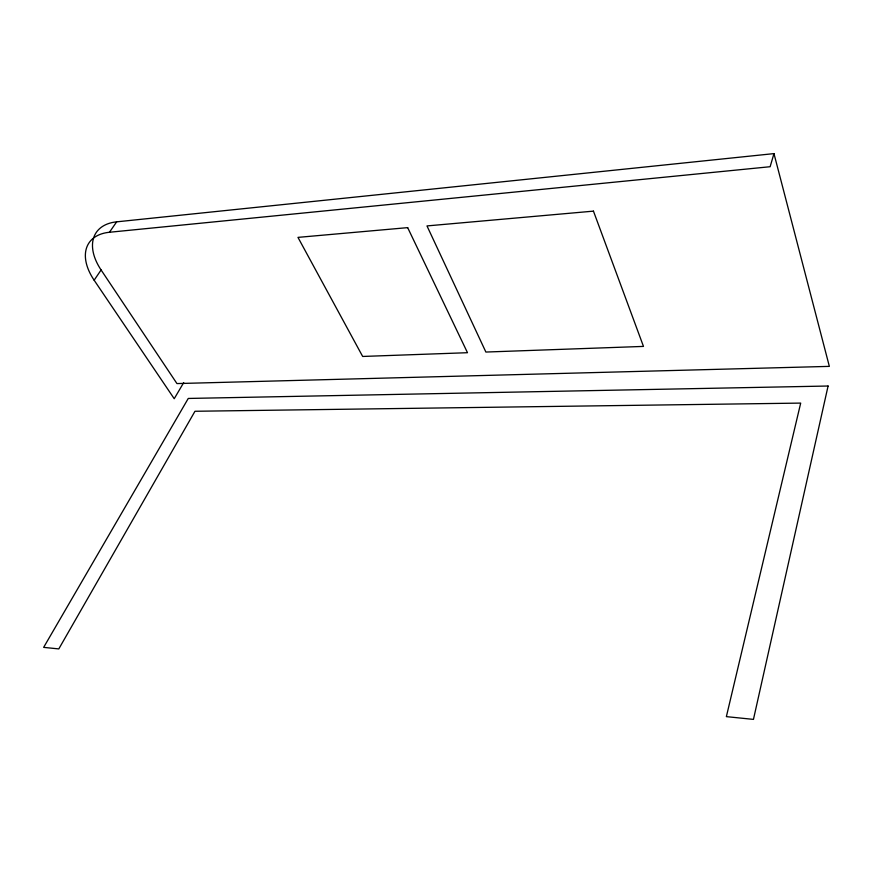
<?xml version="1.0" encoding="UTF-8"?>
<svg xmlns="http://www.w3.org/2000/svg" width="873" height="873" viewBox="0 0 873 873"><rect width="100%" height="100%" fill="white"/><g stroke="black" fill="none" stroke-linecap="round" stroke-linejoin="round"><path stroke-width="1.31" d="M109.463 232.262L116.655 221.84L773.969 153.615L770.128 166.721L109.463 232.262A59.44 34.691 33.2 0 0 94.142 280.211L174.218 398.721L183.701 382.603M94.142 280.211L101.093 269.964A59.058 34.865 33.3 0 1 116.655 221.84M101.093 269.964L176.946 383.574L829.35 366.376L773.969 153.615M828.084 386.019L753.454 719.385L726.369 716.635L800.694 403.097L194.974 411.27L58.797 648.912L43.65 647.373L188.262 398.448L828.084 386.019M407.669 227.635L297.966 237.38L362.666 356.457L467.491 352.703L407.669 227.635M593.454 211.135L426.984 225.921L485.879 352.048L643.477 346.406L593.454 211.135"/></g></svg>
